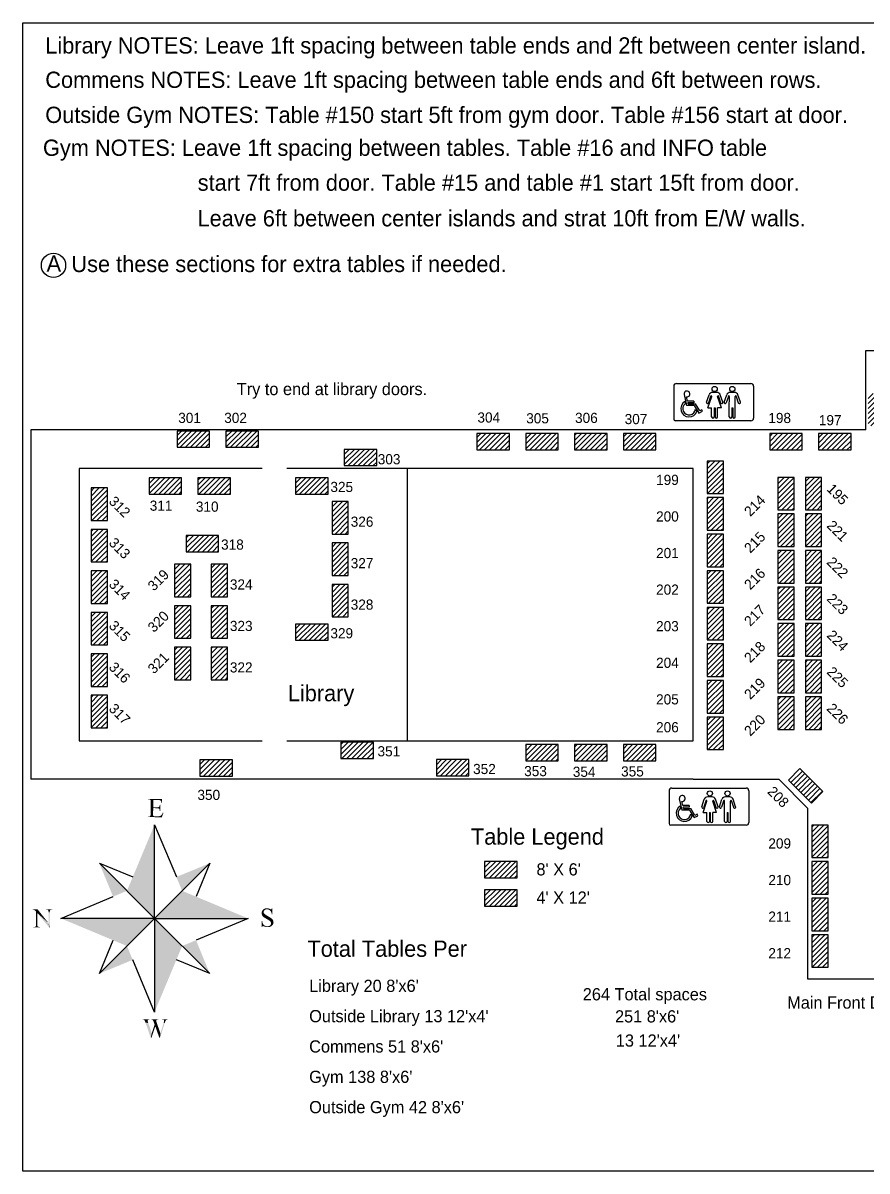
# Model space of a CAD drawing. Header units: feet. Extents: x 365 to 821, y 46 to 329.
# Drawn here: x 365.3 to 572.8, y 46.4 to 328.9 of the extents above; entities that cross this region are included whole.
import ezdxf

# ---------------------------------------------------------------- set-up
doc = ezdxf.new("R2010")
doc.units = ezdxf.units.FT
doc.header["$MEASUREMENT"] = 0
for name, color, linetype in [("4'x12' Tables", 6, 'Continuous'), ("8'x6' Tables", 1, 'Continuous'), ('Ceco.NET 28', 7, 'Continuous'), ('Notes', 1, 'Continuous'), ('Table Numbers', 7, 'Continuous')]:
    doc.layers.add(name, color=color, linetype=linetype)
doc.styles.get("Standard").update_dxf_attribs({"font": 'txt', "height": 0.2})

# ---------------------------------------------------------------- blocks, each defined once
blk = doc.blocks.new('WHCHAIR')
at = {"color": 7}
for p, q in [((-0.393787, 1.107336), (-0.191604, 0.242705)), ((-0.13095, 0.58982), (-0.207065, 0.914844)), ((-0.334322, 0.550901), (-0.30221, 0.387862)), ((0.392785, 0.242705), (-0.191604, 0.242705)), ((0.368931, 0.588762), (-0.13095, 0.58982)), ((0.368931, 0.463597), (-0.09527, 0.463597)), ((-0.073863, 0.365773), (-0.09527, 0.463597)), ((-0.073172, 0.362618), (0.501765, 0.362618)), ((0.368931, 0.588762), (0.368931, 0.463597)), ((0.394728, 0.23955), (0.752711, -0.342128)), ((0.821691, -0.165416), (0.501765, 0.362618)), ((0.489872, -0.042348), (0.605235, -0.218009)), ((0.752711, -0.342128), (1.039335, -0.198024)), ((0.983437, -0.085475), (0.821691, -0.165416)), ((1.039335, -0.198024), (0.983437, -0.085475))]:
    blk.add_line(p, q, dxfattribs=at)
for centre, radius, start, end in [((-0.165668, 1.141808), 0.230709, 259.663239, 188.593399), ((0.000517, 0.001559), 0.643346, 121.363449, 340.044434), ((0, 0), 0.491699, 127.924637, 355.059174)]:
    blk.add_arc(centre, radius, start, end, dxfattribs=at)

msp = doc.modelspace()

# ---------------------------------------------------------------- hatches: boundary and pattern name
at = {"layer": "4'x12' Tables", "linetype": 'ByBlock'}
h = msp.add_hatch(dxfattribs=at)
h.set_pattern_fill('ANSI31', color=256, scale=7, style=0)
h.paths.add_polyline_path([(423.15, 224.52), (423.15, 228.52), (415.15, 228.52), (415.15, 224.52)])
h.paths.add_polyline_path([(411.15, 224.52), (411.15, 228.52), (403.15, 228.52), (403.15, 224.52)])
h.paths.add_polyline_path([(444.26, 224.01), (444.26, 220.01), (452.26, 220.01), (452.26, 224.01)])
h.paths.add_polyline_path([(476.91, 227.88), (476.91, 223.88), (484.91, 223.88), (484.91, 227.88)])
h.paths.add_polyline_path([(500.91, 223.88), (508.91, 223.88), (508.91, 227.88), (500.91, 227.88)])
h.paths.add_polyline_path([(520.91, 223.88), (520.91, 227.88), (512.91, 227.88), (512.91, 223.88)])
h.paths.add_polyline_path([(488.91, 223.88), (496.91, 223.88), (496.91, 227.88), (488.91, 227.88)])
h.paths.add_polyline_path([(408.78, 147.58), (408.78, 143.58), (416.78, 143.58), (416.78, 147.58)])
h.paths.add_polyline_path([(466.92, 147.7), (466.92, 143.7), (474.92, 143.7), (474.92, 147.7)])
h.paths.add_polyline_path([(451.43, 151.93), (443.43, 151.93), (443.43, 147.93), (451.43, 147.93)])
h.paths.add_polyline_path([(488.91, 147.38), (496.91, 147.38), (496.91, 151.38), (488.91, 151.38)])
h.paths.add_polyline_path([(520.91, 147.38), (520.91, 151.38), (512.91, 151.38), (512.91, 147.38)])
h.paths.add_polyline_path([(500.91, 147.38), (508.91, 147.38), (508.91, 151.38), (500.91, 151.38)])
h = msp.add_hatch(dxfattribs=at)
h.set_pattern_fill('ANSI31', color=256, scale=7, style=0)
h.set_pattern_definition([(45, (-7.7732, -6.1151), (-0.6187184, 0.6187184), [])])
h.paths.add_polyline_path([(478.8, 111.65), (486.8, 111.65), (486.8, 115.65), (478.8, 115.65)])
at = {"layer": "8'x6' Tables", "linetype": 'ByBlock'}
h = msp.add_hatch(dxfattribs=at)
h.set_pattern_fill('ANSI31', color=256, scale=7, style=0)
h.paths.add_polyline_path([(533.5, 221.13), (533.5, 213.13), (537.5, 213.13), (537.5, 221.13)])
h.paths.add_polyline_path([(537.5, 212.13), (533.5, 212.13), (533.5, 204.13), (537.5, 204.13)])
h.paths.add_polyline_path([(537.5, 158.13), (533.5, 158.13), (533.5, 150.13), (537.5, 150.13)])
h.paths.add_polyline_path([(537.5, 194.13), (533.5, 194.13), (533.5, 186.13), (537.5, 186.13)])
h.paths.add_polyline_path([(537.5, 176.13), (533.5, 176.13), (533.5, 168.13), (537.5, 168.13)])
h.paths.add_polyline_path([(537.5, 167.13), (533.5, 167.13), (533.5, 159.13), (537.5, 159.13)])
h.paths.add_polyline_path([(537.5, 203.13), (533.5, 203.13), (533.5, 195.13), (537.5, 195.13)])
h.paths.add_polyline_path([(537.5, 185.13), (533.5, 185.13), (533.5, 177.13), (537.5, 177.13)])
h.paths.add_polyline_path([(561.67, 191.12), (561.67, 199.12), (557.67, 199.12), (557.67, 191.12)])
h.paths.add_polyline_path([(554.9, 199.12), (550.9, 199.12), (550.9, 191.12), (554.9, 191.12)])
h.paths.add_polyline_path([(559.17, 136.97), (562, 139.79), (556.34, 145.45), (553.51, 142.62)])
h.paths.add_polyline_path([(554.9, 181.12), (550.9, 181.12), (550.9, 173.12), (554.9, 173.12)])
h.paths.add_polyline_path([(554.9, 190.12), (550.9, 190.12), (550.9, 182.12), (554.9, 182.12)])
h.paths.add_polyline_path([(554.9, 172.12), (550.9, 172.12), (550.9, 164.12), (554.9, 164.12)])
h.paths.add_polyline_path([(561.67, 181.12), (557.67, 181.12), (557.67, 173.12), (561.67, 173.12)])
h.paths.add_polyline_path([(557.67, 182.12), (561.67, 182.12), (561.67, 190.12), (557.67, 190.12)])
h.paths.add_polyline_path([(557.67, 155.12), (561.67, 155.12), (561.67, 163.12), (557.67, 163.12)])
h.paths.add_polyline_path([(557.67, 172.12), (557.67, 164.12), (561.67, 164.12), (561.67, 172.12)])
h.paths.add_polyline_path([(554.9, 163.12), (550.9, 163.12), (550.9, 155.12), (554.9, 155.12)])
h.paths.add_polyline_path([(561.67, 217.12), (557.67, 217.12), (557.67, 209.12), (561.67, 209.12)])
h.paths.add_polyline_path([(554.9, 217.12), (550.9, 217.12), (550.9, 209.12), (554.9, 209.12)])
h.paths.add_polyline_path([(557.67, 200.12), (561.67, 200.12), (561.67, 208.12), (557.67, 208.12)])
h.paths.add_polyline_path([(554.9, 208.12), (550.9, 208.12), (550.9, 200.12), (554.9, 200.12)])
h.paths.add_polyline_path([(577.88, 137.63), (577.88, 129.63), (581.88, 129.63), (581.88, 137.63)])
h.paths.add_polyline_path([(577.88, 128.63), (577.88, 120.63), (581.88, 120.63), (581.88, 128.63)])
h.paths.add_polyline_path([(577.88, 191.63), (577.88, 183.63), (581.88, 183.63), (581.88, 191.63)])
h.paths.add_polyline_path([(577.88, 173.63), (577.88, 165.63), (581.88, 165.63), (581.88, 173.63)])
h.paths.add_polyline_path([(577.88, 164.63), (577.88, 156.63), (581.88, 156.63), (581.88, 164.63)])
h.paths.add_polyline_path([(577.88, 182.63), (577.88, 174.63), (581.88, 174.63), (581.88, 182.63)])
h.paths.add_polyline_path([(577.88, 146.63), (577.88, 138.63), (581.88, 138.63), (581.88, 146.63)])
h.paths.add_polyline_path([(577.88, 155.63), (577.88, 147.63), (581.88, 147.63), (581.88, 155.63)])
h.paths.add_polyline_path([(577.88, 200.63), (577.88, 192.63), (581.88, 192.63), (581.88, 200.63)])
h.paths.add_polyline_path([(581.88, 219.63), (581.88, 227.63), (577.88, 227.63), (577.88, 219.63)])
h.paths.add_polyline_path([(577.88, 209.63), (577.88, 201.63), (581.88, 201.63), (581.88, 209.63)])
h.paths.add_polyline_path([(577.88, 218.63), (577.88, 210.63), (581.88, 210.63), (581.88, 218.63)])
h.paths.add_polyline_path([(577.14, 229.77), (577.14, 237.77), (573.14, 237.77), (573.14, 229.77)])
h.paths.add_polyline_path([(568.91, 223.88), (568.91, 227.88), (560.91, 227.88), (560.91, 223.88)])
h.paths.add_polyline_path([(548.91, 223.88), (556.91, 223.88), (556.91, 227.88), (548.91, 227.88)])
h.paths.add_polyline_path([(559.24, 113.58), (559.24, 105.58), (563.24, 105.58), (563.24, 113.58)])
h.paths.add_polyline_path([(563.24, 114.58), (563.24, 122.58), (559.24, 122.58), (559.24, 114.58)])
h.paths.add_polyline_path([(559.24, 96.58), (563.24, 96.58), (563.24, 104.58), (559.24, 104.58)])
h.paths.add_polyline_path([(559.24, 131.58), (559.24, 123.58), (563.24, 123.58), (563.24, 131.58)])
h.paths.add_polyline_path([(579.63, 114.58), (585.29, 108.92), (588.12, 111.75), (582.46, 117.41)])
h.paths.add_polyline_path([(599.14, 106.41), (599.14, 110.41), (591.14, 110.41), (591.14, 106.41)])
h.paths.add_polyline_path([(653.14, 110.41), (645.14, 110.41), (645.14, 106.41), (653.14, 106.41)])
h.paths.add_polyline_path([(617.14, 110.41), (609.14, 110.41), (609.14, 106.41), (617.14, 106.41)])
h.paths.add_polyline_path([(644.14, 110.41), (636.14, 110.41), (636.14, 106.41), (644.14, 106.41)])
h.paths.add_polyline_path([(626.14, 110.41), (618.14, 110.41), (618.14, 106.41), (626.14, 106.41)])
h.paths.add_polyline_path([(635.14, 110.41), (627.14, 110.41), (627.14, 106.41), (635.14, 106.41)])
h.paths.add_polyline_path([(608.14, 110.41), (600.14, 110.41), (600.14, 106.41), (608.14, 106.41)])
h.paths.add_polyline_path([(662.14, 110.41), (654.14, 110.41), (654.14, 106.41), (662.14, 106.41)])
h.paths.add_polyline_path([(559.24, 114.58), (563.24, 114.58), (563.24, 122.58), (559.24, 122.58)], flags=16)
h.paths.add_polyline_path([(563.24, 123.58), (563.24, 131.58), (559.24, 131.58), (559.24, 123.58)], flags=16)
h = msp.add_hatch(dxfattribs=at)
h.set_pattern_fill('ANSI31', color=256, scale=7, style=0)
h.paths.add_polyline_path([(441.26, 192.98), (445.26, 192.98), (445.26, 200.98), (441.26, 200.98)])
h.paths.add_polyline_path([(445.26, 190.78), (441.26, 190.78), (441.26, 182.78), (445.26, 182.78)])
h.paths.add_polyline_path([(445.26, 211.18), (441.26, 211.18), (441.26, 203.18), (445.26, 203.18)])
h.paths.add_polyline_path([(440.27, 217.02), (432.27, 217.02), (432.27, 213.02), (440.27, 213.02)])
h.paths.add_polyline_path([(432.27, 177.02), (440.27, 177.02), (440.27, 181.02), (432.27, 181.02)])
h.paths.add_polyline_path([(416.27, 217.02), (408.27, 217.02), (408.27, 213.02), (416.27, 213.02)])
h.paths.add_polyline_path([(396.27, 213.02), (404.27, 213.02), (404.27, 217.02), (396.27, 217.02)])
h.paths.add_polyline_path([(382.02, 186.1), (386.02, 186.1), (386.02, 194.1), (382.02, 194.1)])
h.paths.add_polyline_path([(382.02, 155.5), (386.02, 155.5), (386.02, 163.5), (382.02, 163.5)])
h.paths.add_polyline_path([(382.02, 165.7), (386.02, 165.7), (386.02, 173.7), (382.02, 173.7)])
h.paths.add_polyline_path([(382.02, 175.9), (386.02, 175.9), (386.02, 183.9), (382.02, 183.9)])
h.paths.add_polyline_path([(386.02, 214.5), (382.02, 214.5), (382.02, 206.5), (386.02, 206.5)])
h.paths.add_polyline_path([(382.02, 196.3), (386.02, 196.3), (386.02, 204.3), (382.02, 204.3)])
h = msp.add_hatch(dxfattribs=at)
h.set_pattern_fill('ANSI31', color=256, scale=7, style=0)
h.set_pattern_definition([(45, (2.6975, 0), (-0.6187184, 0.6187184), [])])
h.paths.add_polyline_path([(406.55, 187.72), (406.55, 195.72), (402.55, 195.72), (402.55, 187.72)])
h.paths.add_polyline_path([(411.55, 187.72), (415.55, 187.72), (415.55, 195.72), (411.55, 195.72)])
h.paths.add_polyline_path([(405.38, 198.83), (413.38, 198.83), (413.38, 202.83), (405.38, 202.83)])
h.paths.add_polyline_path([(406.55, 185.52), (402.55, 185.52), (402.55, 177.52), (406.55, 177.52)])
h.paths.add_polyline_path([(402.55, 167.32), (406.55, 167.32), (406.55, 175.32), (402.55, 175.32)])
h.paths.add_polyline_path([(411.55, 167.32), (415.55, 167.32), (415.55, 175.32), (411.55, 175.32)])
h.paths.add_polyline_path([(415.55, 177.52), (415.55, 185.52), (411.55, 185.52), (411.55, 177.52)])
h = msp.add_hatch(dxfattribs=at)
h.set_pattern_fill('ANSI31', color=256, scale=7, style=0)
h.paths.add_polyline_path([(559.24, 131.58), (559.24, 123.58), (563.24, 123.58), (563.24, 131.58)])
h.paths.add_polyline_path([(559.24, 114.58), (563.24, 114.58), (563.24, 122.58), (559.24, 122.58)])
at = {"layer": 'Notes', "linetype": 'ByBlock'}
h = msp.add_hatch(dxfattribs=at)
h.set_pattern_fill('ANSI31', color=256, scale=7, style=0)
h.set_pattern_definition([(45, (-7.7732, 0.8254), (-0.6187184, 0.6187184), [])])
h.paths.add_polyline_path([(478.8, 118.59), (486.8, 118.59), (486.8, 122.59), (478.8, 122.59)])

# ---------------------------------------------------------------- linework, layer by layer
for p, q in [((572.54, 228.83), (572.54, 248.33)), ((572.54, 248.33), (580.18, 248.33)), ((367.18, 228.83), (367.18, 142.83)), ((530.11, 228.83), (367.18, 228.83)), ((572.54, 228.83), (530.11, 228.83)), ((424.11, 219.33), (379.11, 219.33)), ((379.11, 219.33), (379.11, 152.33)), ((530.11, 219.33), (430.11, 219.33)), ((459.78, 219.33), (459.78, 152.33)), ((530.11, 152.33), (530.11, 219.33)), ((379.11, 152.33), (424.11, 152.33)), ((430.11, 152.33), (530.11, 152.33)), ((489.84, 142.83), (367.18, 142.83)), ((527.34, 142.83), (489.84, 142.83)), ((530.11, 142.83), (527.34, 142.83)), ((530.11, 142.83), (551.11, 142.83)), ((551.11, 142.83), (558.18, 135.75)), ((558.18, 135.75), (558.18, 117.75)), ((558.18, 117.75), (558.18, 93.75)), ((558.18, 93.75), (590.18, 93.75))]:
    msp.add_line(p, q)
at = {"linetype": 'ByBlock'}
msp.add_lwpolyline([(365.25, 46.44), (365.25, 328.92), (820.98, 328.92), (820.98, 46.44)], close=True, dxfattribs=at)
at = {"layer": "4'x12' Tables"}
for points in [[(411.15, 224.52), (411.15, 228.52), (403.15, 228.52), (403.15, 224.52)], [(423.15, 224.52), (423.15, 228.52), (415.15, 228.52), (415.15, 224.52)], [(476.91, 227.88), (476.91, 223.88), (484.91, 223.88), (484.91, 227.88)], [(488.91, 223.88), (496.91, 223.88), (496.91, 227.88), (488.91, 227.88)], [(500.91, 223.88), (508.91, 223.88), (508.91, 227.88), (500.91, 227.88)], [(520.91, 223.88), (520.91, 227.88), (512.91, 227.88), (512.91, 223.88)], [(444.26, 224.01), (444.26, 220.01), (452.26, 220.01), (452.26, 224.01)], [(451.43, 151.93), (443.43, 151.93), (443.43, 147.93), (451.43, 147.93)], [(488.91, 147.38), (496.91, 147.38), (496.91, 151.38), (488.91, 151.38)], [(500.91, 147.38), (508.91, 147.38), (508.91, 151.38), (500.91, 151.38)], [(520.91, 147.38), (520.91, 151.38), (512.91, 151.38), (512.91, 147.38)], [(408.78, 147.58), (408.78, 143.58), (416.78, 143.58), (416.78, 147.58)], [(466.92, 147.7), (466.92, 143.7), (474.92, 143.7), (474.92, 147.7)], [(478.8, 111.65), (486.8, 111.65), (486.8, 115.65), (478.8, 115.65)]]:
    msp.add_lwpolyline(points, close=True, dxfattribs=at)
at = {"layer": "8'x6' Tables"}
for points in [[(548.91, 223.88), (556.91, 223.88), (556.91, 227.88), (548.91, 227.88)], [(568.91, 223.88), (568.91, 227.88), (560.91, 227.88), (560.91, 223.88)], [(533.5, 221.13), (533.5, 213.13), (537.5, 213.13), (537.5, 221.13)], [(396.27, 213.02), (404.27, 213.02), (404.27, 217.02), (396.27, 217.02)], [(416.27, 217.02), (408.27, 217.02), (408.27, 213.02), (416.27, 213.02)], [(440.27, 217.02), (432.27, 217.02), (432.27, 213.02), (440.27, 213.02)], [(554.9, 217.12), (550.9, 217.12), (550.9, 209.12), (554.9, 209.12)], [(561.67, 217.12), (557.67, 217.12), (557.67, 209.12), (561.67, 209.12)], [(386.02, 214.5), (382.02, 214.5), (382.02, 206.5), (386.02, 206.5)], [(537.5, 212.13), (533.5, 212.13), (533.5, 204.13), (537.5, 204.13)], [(445.26, 211.18), (441.26, 211.18), (441.26, 203.18), (445.26, 203.18)], [(554.9, 208.12), (550.9, 208.12), (550.9, 200.12), (554.9, 200.12)], [(557.67, 200.12), (561.67, 200.12), (561.67, 208.12), (557.67, 208.12)], [(382.02, 196.3), (386.02, 196.3), (386.02, 204.3), (382.02, 204.3)], [(405.38, 198.83), (413.38, 198.83), (413.38, 202.83), (405.38, 202.83)], [(441.26, 192.98), (445.26, 192.98), (445.26, 200.98), (441.26, 200.98)], [(537.5, 203.13), (533.5, 203.13), (533.5, 195.13), (537.5, 195.13)], [(554.9, 199.12), (550.9, 199.12), (550.9, 191.12), (554.9, 191.12)], [(561.67, 191.12), (561.67, 199.12), (557.67, 199.12), (557.67, 191.12)], [(406.55, 187.72), (406.55, 195.72), (402.55, 195.72), (402.55, 187.72)], [(411.55, 187.72), (415.55, 187.72), (415.55, 195.72), (411.55, 195.72)], [(382.02, 186.1), (386.02, 186.1), (386.02, 194.1), (382.02, 194.1)], [(537.5, 194.13), (533.5, 194.13), (533.5, 186.13), (537.5, 186.13)], [(445.26, 190.78), (441.26, 190.78), (441.26, 182.78), (445.26, 182.78)], [(554.9, 190.12), (550.9, 190.12), (550.9, 182.12), (554.9, 182.12)], [(557.67, 182.12), (561.67, 182.12), (561.67, 190.12), (557.67, 190.12)], [(382.02, 175.9), (386.02, 175.9), (386.02, 183.9), (382.02, 183.9)], [(406.55, 185.52), (402.55, 185.52), (402.55, 177.52), (406.55, 177.52)], [(415.55, 177.52), (415.55, 185.52), (411.55, 185.52), (411.55, 177.52)], [(537.5, 185.13), (533.5, 185.13), (533.5, 177.13), (537.5, 177.13)], [(432.27, 177.02), (440.27, 177.02), (440.27, 181.02), (432.27, 181.02)], [(554.9, 181.12), (550.9, 181.12), (550.9, 173.12), (554.9, 173.12)], [(561.67, 181.12), (557.67, 181.12), (557.67, 173.12), (561.67, 173.12)], [(402.55, 167.32), (406.55, 167.32), (406.55, 175.32), (402.55, 175.32)], [(411.55, 167.32), (415.55, 167.32), (415.55, 175.32), (411.55, 175.32)], [(537.5, 176.13), (533.5, 176.13), (533.5, 168.13), (537.5, 168.13)], [(382.02, 165.7), (386.02, 165.7), (386.02, 173.7), (382.02, 173.7)], [(554.9, 172.12), (550.9, 172.12), (550.9, 164.12), (554.9, 164.12)], [(557.67, 172.12), (557.67, 164.12), (561.67, 164.12), (561.67, 172.12)], [(537.5, 167.13), (533.5, 167.13), (533.5, 159.13), (537.5, 159.13)], [(382.02, 155.5), (386.02, 155.5), (386.02, 163.5), (382.02, 163.5)], [(554.9, 163.12), (550.9, 163.12), (550.9, 155.12), (554.9, 155.12)], [(557.67, 155.12), (561.67, 155.12), (561.67, 163.12), (557.67, 163.12)], [(537.5, 158.13), (533.5, 158.13), (533.5, 150.13), (537.5, 150.13)], [(559.17, 136.97), (562, 139.79), (556.34, 145.45), (553.51, 142.62)], [(563.24, 123.58), (563.24, 131.58), (559.24, 131.58), (559.24, 123.58)], [(559.24, 131.58), (559.24, 123.58), (563.24, 123.58), (563.24, 131.58)], [(478.8, 118.59), (486.8, 118.59), (486.8, 122.59), (478.8, 122.59)], [(563.24, 114.58), (563.24, 122.58), (559.24, 122.58), (559.24, 114.58)], [(559.24, 114.58), (563.24, 114.58), (563.24, 122.58), (559.24, 122.58)], [(559.24, 113.58), (559.24, 105.58), (563.24, 105.58), (563.24, 113.58)], [(559.24, 96.58), (563.24, 96.58), (563.24, 104.58), (559.24, 104.58)]]:
    msp.add_lwpolyline(points, close=True, dxfattribs=at)
at = {"layer": 'Ceco.NET 28', "color": 0}
for p, q in [((397.61, 131.63), (402.97, 118.79)), ((397.61, 108.6), (397.61, 131.63)), ((384.04, 122.17), (392.25, 118.79)), ((397.61, 108.6), (384.04, 122.17)), ((397.61, 108.6), (411.18, 122.17)), ((411.18, 122.17), (407.81, 113.96)), ((374.59, 108.6), (387.42, 113.96)), ((397.61, 108.6), (374.59, 108.6)), ((397.61, 108.6), (384.04, 95.03)), ((397.61, 108.6), (420.64, 108.6)), ((397.61, 108.6), (411.18, 95.03)), ((397.61, 108.6), (397.61, 85.57)), ((420.64, 108.6), (407.81, 103.24)), ((384.04, 95.03), (387.42, 103.24)), ((397.61, 85.57), (392.25, 98.4)), ((411.18, 95.03), (402.97, 98.4))]:
    msp.add_line(p, q, dxfattribs=at)
for points in [[(396.03, 137.9), (399.46, 137.96), (396.04, 137.99)], [(399.46, 137.96), (396.03, 137.9), (396.2, 137.9)], [(399.46, 137.96), (396.2, 137.9), (398.78, 137.72)], [(396.2, 137.9), (396.33, 137.88), (398.78, 137.72)], [(396.33, 137.88), (396.44, 137.86), (398.78, 137.72)], [(396.44, 137.86), (396.53, 137.81), (397.3, 137.75)], [(396.44, 137.86), (397.3, 137.75), (398.51, 137.74)], [(396.44, 137.86), (398.51, 137.74), (398.78, 137.72)], [(396.53, 137.81), (396.6, 137.75), (397.3, 137.75)], [(397.3, 137.75), (396.6, 137.75), (396.63, 137.68)], [(397.3, 137.75), (396.63, 137.68), (397.28, 135.96)], [(396.63, 137.68), (396.66, 137.56), (397.28, 135.96)], [(396.68, 137.21), (396.65, 134.31), (397.28, 135.96)], [(397.28, 135.96), (396.65, 134.31), (397.28, 135.73)], [(397.28, 135.73), (396.65, 134.31), (397.26, 134.25)], [(396.66, 137.56), (396.68, 137.41), (397.28, 135.96)], [(396.68, 137.41), (396.68, 137.21), (397.28, 135.96)], [(397.28, 135.73), (398.23, 135.95), (397.28, 135.96)], [(398.23, 135.95), (397.28, 135.73), (398.23, 135.72)], [(398.4, 135.96), (398.23, 135.95), (398.74, 135.57)], [(398.23, 135.95), (398.23, 135.72), (398.46, 135.7)], [(398.23, 135.95), (398.46, 135.7), (398.63, 135.65)], [(398.23, 135.95), (398.63, 135.65), (398.74, 135.57)], [(398.54, 135.97), (398.4, 135.96), (398.74, 135.57)], [(398.65, 136.01), (398.54, 135.97), (398.82, 135.47)], [(398.54, 135.97), (398.74, 135.57), (398.82, 135.47)], [(398.73, 136.06), (398.65, 136.01), (399, 135.06)], [(398.65, 136.01), (398.82, 135.47), (399, 135.06)], [(398.8, 136.15), (398.73, 136.06), (399, 135.06)], [(399.46, 137.96), (398.78, 137.72), (398.96, 137.68)], [(398.86, 136.27), (398.8, 136.15), (399, 135.06)], [(398.9, 136.42), (398.86, 136.27), (399, 135.06)], [(398.9, 136.42), (399.02, 136.59), (398.92, 136.59)], [(399.02, 136.59), (398.9, 136.42), (399, 135.06)], [(399.46, 137.96), (398.96, 137.68), (399.1, 137.6)], [(399.46, 137.96), (399.1, 137.6), (399.2, 137.47)], [(399.46, 137.96), (399.2, 137.47), (399.48, 136.98)], [(399.2, 137.47), (399.28, 137.28), (399.48, 136.98)], [(399.28, 137.28), (399.35, 136.98), (399.48, 136.98)], [(395.99, 133.63), (395.98, 133.53), (399.41, 133.49)], [(399.41, 133.49), (396.15, 133.63), (395.99, 133.63)], [(396.31, 133.65), (396.15, 133.63), (399.41, 133.49)], [(396.45, 133.7), (396.31, 133.65), (399.41, 133.49)], [(396.55, 133.77), (396.45, 133.7), (397.47, 133.75)], [(397.47, 133.75), (396.45, 133.7), (397.63, 133.74)], [(397.63, 133.74), (396.45, 133.7), (399.41, 133.49)], [(396.6, 133.86), (396.55, 133.77), (397.32, 133.83)], [(397.32, 133.83), (396.55, 133.77), (397.38, 133.78)], [(397.38, 133.78), (396.55, 133.77), (397.47, 133.75)], [(396.63, 134.03), (396.6, 133.86), (397.27, 134.01)], [(397.27, 134.01), (396.6, 133.86), (397.29, 133.89)], [(397.29, 133.89), (396.6, 133.86), (397.32, 133.83)], [(396.65, 134.31), (396.63, 134.03), (397.26, 134.25)], [(397.26, 134.25), (396.63, 134.03), (397.27, 134.01)], [(399.41, 133.49), (398.38, 133.73), (397.63, 133.74)], [(398.71, 133.74), (398.38, 133.73), (399.41, 133.49)], [(398.93, 133.78), (398.71, 133.74), (399.41, 133.49)], [(398.82, 135.47), (398.86, 135.32), (399, 135.06)], [(398.86, 135.32), (398.9, 135.06), (399, 135.06)], [(399.09, 133.86), (398.93, 133.78), (399.41, 133.49)], [(399.26, 133.99), (399.09, 133.86), (399.41, 133.49)], [(399.46, 134.26), (399.26, 133.99), (399.41, 133.49)], [(399.81, 134.63), (399.46, 134.26), (399.41, 133.49)], [(399.46, 134.26), (399.81, 134.63), (399.68, 134.63)], [(390.83, 115.38), (397.61, 131.63), (397.61, 108.6), (397.61, 131.63)], [(387.42, 113.96), (384.04, 122.17), (390.83, 115.38), (384.04, 122.17)], [(404.4, 115.38), (411.18, 122.17), (402.97, 118.79), (411.18, 122.17)], [(397.61, 108.6), (420.64, 108.6), (404.4, 115.38), (420.64, 108.6)], [(367.6, 110.74), (368.8, 110.87), (367.6, 110.87)], [(368.8, 110.87), (367.6, 110.74), (367.77, 110.73)], [(368.8, 110.87), (367.77, 110.73), (367.89, 110.71)], [(368.8, 110.87), (367.89, 110.71), (368.06, 110.64)], [(368.8, 110.87), (368.06, 110.64), (368.19, 110.57)], [(368.8, 110.87), (368.19, 110.57), (368.31, 110.46)], [(368.8, 110.87), (368.31, 110.46), (368.48, 110.28)], [(368.8, 110.87), (368.48, 110.28), (368.78, 109.92)], [(368.48, 110.28), (368.48, 107.18), (368.78, 109.92)], [(368.8, 110.87), (368.78, 109.92), (371.55, 107.44)], [(372.49, 110.77), (372.49, 110.87), (370.89, 110.87)], [(370.89, 110.87), (372.33, 110.77), (372.49, 110.77)], [(370.89, 110.87), (370.89, 110.77), (372.33, 110.77)], [(372.33, 110.77), (370.89, 110.77), (371.05, 110.77)], [(371.05, 110.77), (371.18, 110.76), (372.19, 110.76)], [(372.33, 110.77), (371.05, 110.77), (372.19, 110.76)], [(371.18, 110.76), (371.29, 110.73), (372.19, 110.76)], [(372.19, 110.76), (371.29, 110.73), (372.08, 110.72)], [(371.29, 110.73), (371.38, 110.69), (372.08, 110.72)], [(372.08, 110.72), (371.38, 110.69), (371.99, 110.67)], [(371.38, 110.69), (371.45, 110.62), (371.99, 110.67)], [(371.99, 110.67), (371.45, 110.62), (371.91, 110.59)], [(371.45, 110.62), (371.49, 110.55), (371.91, 110.59)], [(371.91, 110.59), (371.49, 110.55), (371.86, 110.41)], [(371.49, 110.55), (371.52, 110.43), (371.86, 110.41)], [(371.52, 110.43), (371.54, 110.28), (371.86, 110.41)], [(371.86, 110.41), (371.54, 110.28), (371.84, 110.09)], [(371.54, 110.28), (371.55, 110.09), (371.84, 110.09)], [(424.03, 110.36), (423.96, 110.14), (424.47, 110.29)], [(424.47, 110.29), (423.96, 110.14), (424.46, 110.15)], [(424.14, 110.57), (424.03, 110.36), (424.58, 110.53)], [(424.58, 110.53), (424.03, 110.36), (424.51, 110.41)], [(424.51, 110.41), (424.03, 110.36), (424.47, 110.29)], [(424.3, 110.75), (424.14, 110.57), (424.79, 110.73)], [(424.79, 110.73), (424.14, 110.57), (424.68, 110.63)], [(424.68, 110.63), (424.14, 110.57), (424.58, 110.53)], [(424.49, 110.91), (424.3, 110.75), (425.07, 110.83)], [(425.07, 110.83), (424.3, 110.75), (424.93, 110.79)], [(424.93, 110.79), (424.3, 110.75), (424.79, 110.73)], [(424.71, 111.02), (424.49, 110.91), (425.77, 111.01)], [(425.77, 111.01), (424.49, 110.91), (425.97, 110.93)], [(425.97, 110.93), (424.49, 110.91), (426.12, 110.87)], [(424.49, 110.91), (425.23, 110.85), (426.12, 110.87)], [(424.49, 110.91), (425.07, 110.83), (425.23, 110.85)], [(424.96, 111.08), (424.71, 111.02), (425.58, 111.06)], [(425.58, 111.06), (424.71, 111.02), (425.77, 111.01)], [(425.22, 111.11), (424.96, 111.08), (425.4, 111.09)], [(425.4, 111.09), (424.96, 111.08), (425.58, 111.06)], [(426.12, 110.87), (425.23, 110.85), (426.22, 110.85)], [(426.22, 110.85), (425.23, 110.85), (425.38, 110.83)], [(426.22, 110.85), (425.38, 110.83), (425.53, 110.81)], [(426.22, 110.85), (425.53, 110.81), (425.67, 110.76)], [(426.22, 110.85), (425.67, 110.76), (425.81, 110.69)], [(426.22, 110.85), (425.81, 110.69), (425.94, 110.61)], [(426.22, 110.85), (425.94, 110.61), (426.06, 110.51)], [(426.22, 110.85), (426.06, 110.51), (426.15, 110.4)], [(426.22, 110.85), (426.15, 110.4), (426.24, 110.28)], [(426.3, 110.86), (426.22, 110.85), (426.54, 109.57)], [(426.22, 110.85), (426.24, 110.28), (426.31, 110.13)], [(426.22, 110.85), (426.31, 110.13), (426.54, 109.57)], [(426.36, 110.9), (426.3, 110.86), (426.54, 109.57)], [(426.41, 110.97), (426.36, 110.9), (426.54, 109.57)], [(426.41, 110.97), (426.54, 111.11), (426.44, 111.11)], [(426.54, 111.11), (426.41, 110.97), (426.54, 109.57)], [(368.78, 109.92), (368.48, 107.18), (368.78, 107.18)], [(368.78, 109.92), (371.72, 106.33), (371.55, 107.44)], [(371.55, 110.09), (371.55, 107.44), (371.84, 106.33)], [(371.84, 110.09), (371.55, 110.09), (371.84, 106.33)], [(371.55, 107.44), (371.72, 106.33), (371.84, 106.33)], [(397.61, 108.6), (374.59, 108.6), (390.83, 101.81), (374.59, 108.6)], [(397.61, 108.6), (397.61, 85.57), (404.4, 101.81), (397.61, 85.57)], [(423.96, 110.14), (423.94, 109.91), (424.47, 110.05)], [(424.47, 110.05), (423.94, 109.91), (424.49, 109.96)], [(424.49, 109.96), (423.94, 109.91), (424.53, 109.87)], [(423.94, 109.91), (423.97, 109.64), (424.53, 109.87)], [(424.46, 110.15), (423.96, 110.14), (424.47, 110.05)], [(424.53, 109.87), (423.97, 109.64), (424.59, 109.78)], [(424.59, 109.78), (423.97, 109.64), (424.73, 109.65)], [(424.73, 109.65), (423.97, 109.64), (424.93, 109.49)], [(423.97, 109.64), (424.06, 109.39), (424.93, 109.49)], [(424.16, 107.55), (424.07, 107.98), (423.97, 107.98)], [(423.97, 107.98), (423.97, 106.45), (424.16, 107.55)], [(424.16, 107.55), (423.97, 106.45), (424.29, 107.24)], [(424.93, 109.49), (424.06, 109.39), (425.2, 109.32)], [(424.06, 109.39), (424.2, 109.17), (425.2, 109.32)], [(425.2, 109.32), (424.2, 109.17), (425.53, 109.12)], [(424.2, 109.17), (424.41, 108.96), (425.53, 109.12)], [(425.53, 109.12), (424.41, 108.96), (426.04, 108.82)], [(424.41, 108.96), (424.72, 108.74), (426.04, 108.82)], [(426.04, 108.82), (424.72, 108.74), (426.37, 108.6)], [(424.72, 108.74), (425.2, 108.45), (426.37, 108.6)], [(426.37, 108.6), (425.2, 108.45), (426.58, 108.41)], [(425.2, 108.45), (425.65, 108.2), (426.58, 108.41)], [(426.58, 108.41), (425.65, 108.2), (426.74, 108.18)], [(425.65, 108.2), (425.88, 108.04), (426.74, 108.18)], [(426.74, 108.18), (425.88, 108.04), (426.84, 107.94)], [(425.88, 108.04), (426.05, 107.89), (426.84, 107.94)], [(426.84, 107.94), (426.05, 107.89), (426.87, 107.68)], [(426.05, 107.89), (426.16, 107.73), (426.87, 107.68)], [(426.16, 107.73), (426.23, 107.57), (426.87, 107.68)], [(426.87, 107.68), (426.23, 107.57), (426.84, 107.43)], [(426.23, 107.57), (426.25, 107.4), (426.84, 107.43)], [(426.25, 107.4), (426.24, 107.26), (426.77, 107.21)], [(426.84, 107.43), (426.25, 107.4), (426.77, 107.21)], [(426.31, 110.13), (426.37, 109.97), (426.54, 109.57)], [(426.37, 109.97), (426.41, 109.78), (426.54, 109.57)], [(426.41, 109.78), (426.44, 109.57), (426.54, 109.57)], [(367.83, 106.5), (367.83, 106.4), (369.43, 106.4)], [(369.43, 106.4), (367.99, 106.5), (367.83, 106.5)], [(369.14, 106.51), (367.99, 106.5), (369.27, 106.5)], [(368.13, 106.51), (367.99, 106.5), (369.14, 106.51)], [(369.43, 106.5), (367.99, 106.5), (369.43, 106.4)], [(367.99, 106.5), (369.43, 106.5), (369.27, 106.5)], [(368.24, 106.55), (368.13, 106.51), (369.03, 106.54)], [(369.03, 106.54), (368.13, 106.51), (369.14, 106.51)], [(368.34, 106.6), (368.24, 106.55), (368.94, 106.58)], [(368.94, 106.58), (368.24, 106.55), (369.03, 106.54)], [(368.41, 106.68), (368.34, 106.6), (368.87, 106.64)], [(368.87, 106.64), (368.34, 106.6), (368.94, 106.58)], [(368.47, 106.86), (368.41, 106.68), (368.8, 106.83)], [(368.8, 106.83), (368.41, 106.68), (368.83, 106.72)], [(368.83, 106.72), (368.41, 106.68), (368.87, 106.64)], [(368.48, 107.18), (368.47, 106.86), (368.78, 106.99)], [(368.78, 106.99), (368.47, 106.86), (368.8, 106.83)], [(368.78, 107.18), (368.48, 107.18), (368.78, 106.99)], [(424.29, 107.24), (423.97, 106.45), (424.37, 107.12)], [(424.37, 107.12), (423.97, 106.45), (424.14, 106.66)], [(424.14, 106.66), (423.97, 106.45), (424.1, 106.58)], [(424.1, 106.58), (423.97, 106.45), (424.07, 106.45)], [(424.37, 107.12), (424.14, 106.66), (424.47, 107.02)], [(424.47, 107.02), (424.14, 106.66), (424.19, 106.7)], [(424.47, 107.02), (424.19, 106.7), (424.59, 106.92)], [(424.59, 106.92), (424.19, 106.7), (424.73, 106.83)], [(424.73, 106.83), (424.19, 106.7), (424.27, 106.71)], [(424.73, 106.83), (424.27, 106.71), (424.88, 106.77)], [(424.88, 106.77), (424.27, 106.71), (425.04, 106.71)], [(424.27, 106.71), (424.41, 106.68), (425.2, 106.68)], [(425.04, 106.71), (424.27, 106.71), (425.2, 106.68)], [(424.41, 106.68), (424.67, 106.6), (425.37, 106.67)], [(425.2, 106.68), (424.41, 106.68), (425.37, 106.67)], [(425.37, 106.67), (424.67, 106.6), (426.26, 106.65)], [(426.26, 106.65), (424.67, 106.6), (426.03, 106.54)], [(424.67, 106.6), (425.1, 106.48), (426.03, 106.54)], [(426.03, 106.54), (425.1, 106.48), (425.76, 106.47)], [(425.1, 106.48), (425.46, 106.45), (425.76, 106.47)], [(425.56, 106.69), (425.37, 106.67), (426.26, 106.65)], [(425.74, 106.73), (425.56, 106.69), (426.26, 106.65)], [(425.89, 106.8), (425.74, 106.73), (426.26, 106.65)], [(426.01, 106.89), (425.89, 106.8), (426.47, 106.81)], [(426.47, 106.81), (425.89, 106.8), (426.26, 106.65)], [(426.65, 107), (426.01, 106.89), (426.47, 106.81)], [(426.12, 107), (426.01, 106.89), (426.65, 107)], [(426.19, 107.13), (426.12, 107), (426.65, 107)], [(426.24, 107.26), (426.19, 107.13), (426.77, 107.21)], [(426.77, 107.21), (426.19, 107.13), (426.65, 107)], [(384.04, 95.03), (390.83, 101.81), (384.04, 95.03), (392.25, 98.4)], [(404.4, 101.81), (411.18, 95.03), (407.81, 103.24), (411.18, 95.03)], [(396.36, 83.69), (396.36, 83.79), (394.71, 83.79)], [(394.71, 83.79), (396.28, 83.69), (396.36, 83.69)], [(394.71, 83.79), (394.71, 83.69), (396.28, 83.69)], [(394.71, 83.69), (394.89, 83.68), (396.13, 83.67)], [(396.28, 83.69), (394.71, 83.69), (396.13, 83.67)], [(394.89, 83.68), (395.02, 83.63), (396.13, 83.67)], [(396.13, 83.67), (395.02, 83.63), (396.01, 83.61)], [(395.02, 83.63), (395.12, 83.55), (396.01, 83.61)], [(396.01, 83.61), (395.12, 83.55), (395.94, 83.53)], [(395.12, 83.55), (395.2, 83.44), (395.94, 83.53)], [(395.94, 83.53), (395.2, 83.44), (395.92, 83.42)], [(395.2, 83.44), (395.39, 82.95), (395.92, 83.42)], [(395.92, 83.42), (395.39, 82.95), (395.96, 83.23)], [(395.96, 83.23), (395.39, 82.95), (396.07, 82.89)], [(395.39, 82.95), (396.67, 79.23), (396.07, 82.89)], [(396.07, 82.89), (396.67, 79.23), (396.93, 80.38)], [(398.51, 83.69), (398.51, 83.79), (396.78, 83.79)], [(396.78, 83.79), (398.4, 83.69), (398.51, 83.69)], [(396.78, 83.79), (396.78, 83.69), (398.4, 83.69)], [(396.78, 83.69), (396.98, 83.67), (398.24, 83.67)], [(398.4, 83.69), (396.78, 83.69), (398.24, 83.67)], [(397.79, 82.07), (396.93, 80.38), (396.86, 79.23)], [(397.63, 82.51), (396.93, 80.38), (397.79, 82.07)], [(396.98, 83.67), (397.14, 83.59), (398.12, 83.61)], [(398.24, 83.67), (396.98, 83.67), (398.12, 83.61)], [(398.12, 83.61), (397.14, 83.59), (398.06, 83.52)], [(397.14, 83.59), (397.24, 83.48), (398.06, 83.52)], [(398.06, 83.52), (397.24, 83.48), (398.04, 83.39)], [(397.24, 83.48), (397.4, 83.18), (398.04, 83.39)], [(398.04, 83.39), (397.4, 83.18), (398.08, 83.15)], [(397.4, 83.18), (397.5, 82.87), (398.08, 83.15)], [(398.08, 83.15), (397.5, 82.87), (398.19, 82.79)], [(397.5, 82.87), (397.63, 82.51), (398.19, 82.79)], [(398.19, 82.79), (397.63, 82.51), (397.79, 82.07)], [(398.19, 82.79), (397.79, 82.07), (399.05, 80.36)], [(397.79, 82.07), (398.79, 79.23), (399.05, 80.36)], [(399.83, 82.84), (399.05, 80.36), (398.97, 79.23)], [(400.11, 82.84), (399.83, 82.84), (398.97, 79.23)], [(400.8, 83.69), (400.8, 83.79), (399.48, 83.79)], [(399.48, 83.79), (399.48, 83.69), (400.8, 83.69)], [(399.48, 83.69), (399.66, 83.68), (400.65, 83.68)], [(400.8, 83.69), (399.48, 83.69), (400.65, 83.68)], [(399.66, 83.68), (399.81, 83.65), (400.65, 83.68)], [(400.65, 83.68), (399.81, 83.65), (400.52, 83.63)], [(399.81, 83.65), (399.87, 83.61), (400.52, 83.63)], [(399.94, 83.19), (399.83, 82.84), (400.11, 82.84)], [(400.52, 83.63), (399.87, 83.61), (400.41, 83.54)], [(399.87, 83.61), (399.93, 83.55), (400.41, 83.54)], [(399.93, 83.55), (399.96, 83.49), (400.41, 83.54)], [(399.97, 83.41), (399.94, 83.19), (400.31, 83.4)], [(400.31, 83.4), (399.94, 83.19), (400.23, 83.2)], [(400.23, 83.2), (399.94, 83.19), (400.11, 82.84)], [(400.41, 83.54), (399.96, 83.49), (400.31, 83.4)], [(399.96, 83.49), (399.97, 83.41), (400.31, 83.4)], [(396.93, 80.38), (396.67, 79.23), (396.86, 79.23)], [(399.05, 80.36), (398.79, 79.23), (398.97, 79.23)]]:
    msp.add_solid(points, dxfattribs=at)
at = {"layer": 'Notes', "color": 7}
for p, q in [((525.96, 240.21), (535.12, 240.21)), ((535.12, 240.21), (544.28, 240.21)), ((525.3, 239.55), (525.3, 231.47)), ((533.36, 235.61), (533.98, 237.43)), ((535.88, 238.02), (534.83, 238.02)), ((537.35, 235.61), (536.73, 237.43)), ((537.71, 235.61), (538.33, 237.43)), ((540.23, 238.02), (539.18, 238.02)), ((541.69, 235.61), (541.07, 237.43)), ((544.94, 239.55), (544.94, 231.72)), ((533.7, 234.22), (534.63, 236.99)), ((534.38, 237), (533.87, 235.46)), ((537.01, 234.22), (536.08, 236.99)), ((536.33, 237), (536.84, 235.46)), ((538.73, 237), (538.22, 235.46)), ((538.96, 234.22), (538.98, 236.99)), ((540.44, 234.22), (540.43, 236.99)), ((540.68, 237), (541.18, 235.46)), ((533.7, 234.22), (534.62, 234.22)), ((533.7, 234.22), (534.62, 234.22)), ((534.62, 231.99), (534.62, 234.22)), ((534.62, 231.99), (534.62, 234.22)), ((535.26, 234.22), (535.45, 234.22)), ((535.26, 234.22), (535.26, 231.99)), ((535.45, 234.22), (535.45, 231.99)), ((536.09, 231.99), (536.09, 234.22)), ((536.09, 231.99), (536.09, 234.22)), ((537.01, 234.22), (536.09, 234.22)), ((537.01, 234.22), (536.09, 234.22)), ((538.96, 231.99), (538.96, 234.22)), ((538.96, 231.99), (538.96, 234.22)), ((539.6, 234.22), (539.8, 234.22)), ((539.6, 234.22), (539.6, 231.99)), ((539.8, 234.22), (539.8, 231.99)), ((540.44, 231.99), (540.44, 234.22)), ((540.44, 231.99), (540.44, 234.22)), ((535.12, 231.06), (525.71, 231.06)), ((544.28, 231.06), (534.87, 231.06)), ((524.14, 140.02), (524.14, 131.94)), ((524.8, 140.68), (533.96, 140.68)), ((534.72, 138.48), (533.67, 138.48)), ((533.96, 140.68), (543.12, 140.68)), ((539.07, 138.48), (538.02, 138.48)), ((543.78, 140.02), (543.78, 132.19)), ((532.2, 136.08), (532.82, 137.9)), ((532.54, 134.69), (533.47, 137.46)), ((533.22, 137.47), (532.71, 135.93)), ((535.85, 134.69), (534.92, 137.46)), ((535.17, 137.47), (535.68, 135.93)), ((536.19, 136.08), (535.57, 137.9)), ((536.55, 136.08), (537.17, 137.9)), ((537.57, 137.47), (537.06, 135.93)), ((537.8, 134.69), (537.82, 137.46)), ((539.28, 134.69), (539.27, 137.46)), ((539.52, 137.47), (540.02, 135.93)), ((540.53, 136.08), (539.91, 137.9)), ((532.54, 134.69), (533.46, 134.69)), ((532.54, 134.69), (533.46, 134.69)), ((533.46, 132.45), (533.46, 134.69)), ((533.46, 132.45), (533.46, 134.69)), ((534.1, 134.69), (534.29, 134.69)), ((534.1, 134.69), (534.1, 132.45)), ((534.29, 134.69), (534.29, 132.45)), ((534.93, 132.45), (534.93, 134.69)), ((534.93, 132.45), (534.93, 134.69)), ((535.85, 134.69), (534.93, 134.69)), ((535.85, 134.69), (534.93, 134.69)), ((537.8, 132.45), (537.8, 134.69)), ((537.8, 132.45), (537.8, 134.69)), ((538.44, 134.69), (538.64, 134.69)), ((538.44, 134.69), (538.44, 132.45)), ((538.64, 134.69), (538.64, 132.45)), ((539.28, 132.45), (539.28, 134.69)), ((539.28, 132.45), (539.28, 134.69)), ((533.96, 131.53), (524.55, 131.53)), ((543.12, 131.53), (533.71, 131.53))]:
    msp.add_line(p, q, dxfattribs=at)
at = {"layer": 'Notes', "linetype": 'ByBlock'}
msp.add_circle((372.76, 269.29), 2.99, dxfattribs=at)
at = {"layer": 'Notes', "color": 7}
for centre in [(535.36, 238.87), (539.7, 238.87), (534.2, 139.34), (538.54, 139.34)]:
    msp.add_circle(centre, 0.64, dxfattribs=at)
for centre, radius, start, end in [((525.96, 239.55), 0.656, 90.0005, 180.0004), ((544.28, 239.55), 0.656, 359.9997, 90), ((534.81, 237.14), 0.879, 88.8913, 160.643), ((535.9, 237.14), 0.879, 19.3571, 91.1083), ((539.16, 237.14), 0.879, 88.8913, 160.643), ((540.25, 237.14), 0.879, 19.3571, 91.1083), ((533.62, 235.52), 0.267, 161.2352, 345.6146), ((534.51, 237.03), 0.131, 339.9643, 194.0782), ((536.2, 237.03), 0.131, 345.9218, 200.0358), ((537.1, 235.52), 0.267, 194.3839, 18.7652), ((537.96, 235.52), 0.267, 161.2352, 345.6146), ((538.85, 237.03), 0.131, 339.9643, 194.0782), ((540.55, 237.03), 0.131, 345.9218, 200.0358), ((541.44, 235.52), 0.267, 194.3839, 18.7652), ((534.94, 232.03), 0.323, 188.4783, 351.5217), ((534.94, 232.03), 0.323, 188.4783, 351.5217), ((535.77, 232.03), 0.323, 188.4787, 351.5213), ((535.77, 232.03), 0.323, 188.4787, 351.5213), ((539.28, 232.03), 0.323, 188.4783, 351.5217), ((539.28, 232.03), 0.323, 188.4783, 351.5217), ((540.12, 232.03), 0.323, 188.4787, 351.5213), ((540.12, 232.03), 0.323, 188.4787, 351.5213), ((544.28, 231.72), 0.656, 269.9993, 0.0003), ((525.71, 231.47), 0.41, 180.0002, 269.9998), ((524.8, 140.02), 0.656, 90.0005, 180.0004), ((533.65, 137.61), 0.879, 88.8913, 160.643), ((534.74, 137.61), 0.879, 19.3571, 91.1083), ((538, 137.61), 0.879, 88.8913, 160.643), ((539.09, 137.61), 0.879, 19.3571, 91.1083), ((543.12, 140.02), 0.656, 359.9997, 90), ((532.46, 135.99), 0.267, 161.2352, 345.6146), ((533.35, 137.5), 0.131, 339.9643, 194.0782), ((535.04, 137.5), 0.131, 345.9218, 200.0358), ((535.94, 135.99), 0.267, 194.3839, 18.7652), ((536.8, 135.99), 0.267, 161.2352, 345.6146), ((537.69, 137.5), 0.131, 339.9643, 194.0782), ((539.39, 137.5), 0.131, 345.9218, 200.0358), ((540.28, 135.99), 0.267, 194.3839, 18.7652), ((524.55, 131.94), 0.41, 180.0002, 269.9998), ((533.78, 132.5), 0.323, 188.4783, 351.5217), ((533.78, 132.5), 0.323, 188.4783, 351.5217), ((534.61, 132.5), 0.323, 188.4787, 351.5213), ((534.61, 132.5), 0.323, 188.4787, 351.5213), ((538.12, 132.5), 0.323, 188.4783, 351.5217), ((538.12, 132.5), 0.323, 188.4783, 351.5217), ((538.96, 132.5), 0.323, 188.4787, 351.5213), ((538.96, 132.5), 0.323, 188.4787, 351.5213), ((543.12, 132.19), 0.656, 269.9993, 0.0003)]:
    msp.add_arc(centre, radius, start, end, dxfattribs=at)

# ---------------------------------------------------------------- block references
at = {"layer": 'Notes', "color": 7, "xscale": 3.162258613328895, "yscale": 3.162258613328895, "zscale": 3.162258613328895}
for p in [(529.08, 234.02), (527.92, 134.48)]:
    msp.add_blockref('WHCHAIR', p, dxfattribs=at)

# ---------------------------------------------------------------- texts
at = {"layer": "4'x12' Tables", "linetype": 'ByBlock'}
msp.add_text("4' X 12'", height=3, dxfattribs=at).set_placement((491.54, 112.23))
at = {"layer": "8'x6' Tables", "linetype": 'ByBlock'}
msp.add_text("8' X 6'", height=3, dxfattribs=at).set_placement((491.54, 119.17))
at = {"layer": 'Notes', "linetype": 'ByBlock'}
for s, height, p in [('Library NOTES: Leave 1ft spacing between table ends and 2ft between center island.', 4, (370.74, 321.39)), ('Commens NOTES: Leave 1ft spacing between table ends and 6ft between rows.', 4, (370.74, 312.94)), ('Outside Gym NOTES: Table #150 start 5ft from gym door. Table #156 start at door.', 4, (370.74, 304.31)), ('Gym NOTES: Leave 1ft spacing between tables. Table #16 and INFO table', 4, (370.17, 296.22)), ('start 7ft from door. Table #15 and table #1 start 15ft from door.', 4, (408.23, 287.63)), ('Leave 6ft between center islands and strat 10ft from E/W walls.', 4, (408.18, 278.87)), ('A', 4, (371.06, 267.73)), ('Use these sections for extra tables if needed.', 4, (377.16, 267.62)), ('Try to end at library doors.', 3, (417.83, 237.35)), ('Library', 4, (430.39, 162.02)), ('Main Front Doors', 3, (553.2, 86.4))]:
    msp.add_text(s, height=height, dxfattribs=at).set_placement(p)
at = {"layer": 'Notes', "color": 7, "linetype": 'ByBlock'}
for s, height, p in [('Table Legend', 4, (475.42, 126.74)), ('Total Tables Per', 4, (435.21, 99.15)), ("Library 20 8'x6'", 3, (435.64, 90.52)), ('264 Total spaces', 3, (502.93, 88.44)), ("Outside Library 13 12'x4'", 3, (435.64, 83.06)), ("251 8'x6'", 3, (510.86, 83)), ("13 12'x4'", 3, (511.06, 77.06)), ("Commens 51 8'x6'", 3, (435.64, 75.6)), ("Gym 138 8'x6'", 3, (435.64, 68.13)), ("Outside Gym 42 8'x6'", 3, (435.64, 60.67))]:
    msp.add_text(s, height=height, dxfattribs=at).set_placement(p)
at = {"layer": 'Table Numbers', "linetype": 'ByBlock'}
for s, p in [('301', (403.44, 230.5)), ('302', (414.75, 230.5)), ('304', (477.02, 230.6)), ('305', (489.02, 230.4)), ('306', (501.03, 230.5)), ('307', (513.23, 230.21)), ('198', (548.57, 230.48)), ('197', (560.99, 229.94)), ('303', (452.51, 220.33)), ('199', (520.96, 215.25)), ('325', (440.86, 213.51)), ('311', (396.43, 208.9)), ('310', (407.78, 208.66)), ('326', (445.86, 204.96)), ('200', (520.96, 206.25)), ('318', (413.98, 199.33)), ('201', (520.96, 197.25)), ('327', (445.86, 194.76)), ('324', (416.14, 189.51)), ('202', (520.96, 188.25)), ('328', (445.86, 184.56)), ('323', (416.14, 179.31)), ('203', (520.96, 179.25)), ('329', (440.86, 177.51)), ('204', (520.96, 170.25)), ('322', (416.14, 169.11)), ('205', (520.96, 161.25)), ('206', (520.96, 154.39)), ('351', (452.45, 148.47)), ('352', (475.96, 144.11)), ('353', (488.52, 143.6)), ('354', (500.48, 143.43)), ('355', (512.36, 143.52)), ('350', (408.16, 137.74)), ('209', (548.57, 125.79)), ('210', (548.57, 116.79)), ('211', (548.57, 107.79)), ('212', (548.57, 98.79))]:
    msp.add_text(s, height=2.5, dxfattribs=at).set_placement(p)
for s, rotation, p in [('195', 315, (562.74, 214.04)), ('312', 315, (386.18, 210.98)), ('214', 45, (544.13, 207.3)), ('221', 315, (562.74, 205.04)), ('215', 45, (544.13, 198.3)), ('313', 315, (386.18, 200.78)), ('222', 315, (562.74, 196.04)), ('319', 45, (397.45, 188.99)), ('216', 45, (544.13, 189.3)), ('314', 315, (386.18, 190.58)), ('223', 315, (562.74, 187.04)), ('320', 45, (397.45, 178.79)), ('217', 45, (544.13, 180.3)), ('315', 315, (386.18, 180.38)), ('224', 315, (562.74, 178.04)), ('218', 45, (544.13, 171.3)), ('321', 45, (397.45, 168.59)), ('316', 315, (386.18, 170.18)), ('225', 315, (562.74, 169.04)), ('219', 45, (544.13, 162.3)), ('317', 315, (386.18, 159.98)), ('226', 315, (562.74, 160.04)), ('220', 45, (544.13, 153.3)), ('208', 315, (548.15, 139.59))]:
    msp.add_text(s, height=2.5, rotation=rotation, dxfattribs=at).set_placement(p)

doc.saveas('drawing.dxf')
